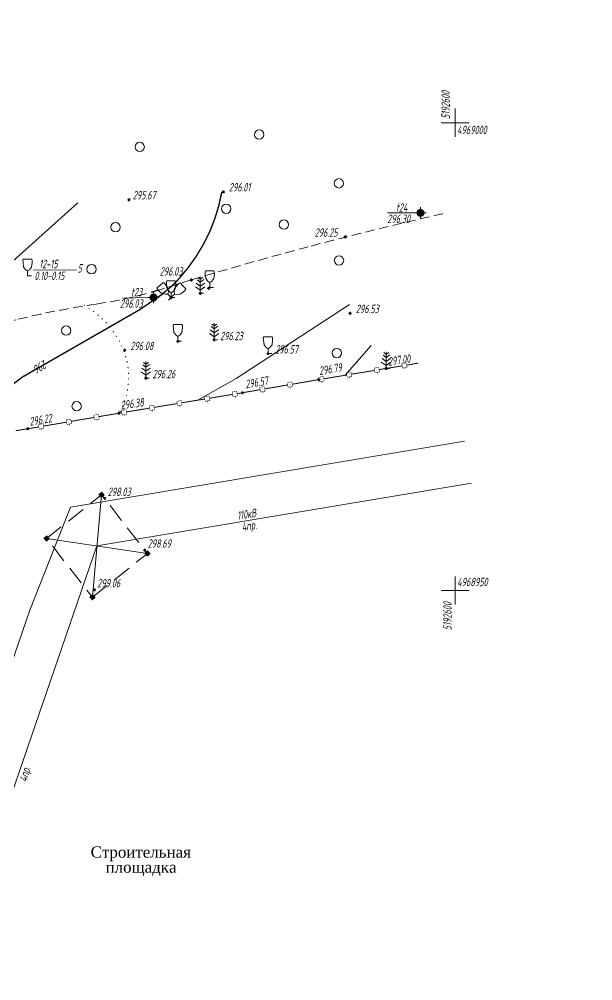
# Model space of a CAD drawing. Header units: metres. Extents: x -857 to 4713, y -766 to 4803.
# Drawn here: x 2141.9 to 2203.3, y 1303.7 to 1406.5 of the extents above; entities that cross this region are included whole.
import ezdxf

# ---------------------------------------------------------------- set-up
doc = ezdxf.new("R2010")
doc.units = ezdxf.units.M
for name, pattern in [('23', [3, 2, -1]), ('71100000a', [1, 0, -1]), ('DASHEDX2', [1.5, 1, -0.5])]:
    doc.linetypes.add(name, pattern=pattern)
for name, color, linetype, lineweight, transparency in [('31252100', 7, 'Continuous', 18, 0.65), ('71100000', 7, 'Continuous', 18, 0.65), ('71133200', 7, 'Continuous', 18, 0.65), ('71133600', 7, 'Continuous', 18, 0.65), ('82212100', 7, 'Continuous', 18, 0.65), ('CONTOURS-LABEL', 7, 'Continuous', 18, 0.65), ('ELE_SKLAD', 7, 'Continuous', 18, 0.65), ('GEO_POINTS', 7, 'Continuous', 18, 0.65), ('Grid', 7, 'Continuous', 18, 0.65), ('Otm', 7, 'Continuous', 18, 0.65), ('R_Поверхность4_CNT-MAJ', 7, 'Continuous', 18, 0.65), ('R_Поверхность4_CNT-MIN', 7, 'Continuous', 18, 0.65), ('Sit', 7, 'Continuous', 18, 0.65), ('Text', 7, 'Continuous', 18, 0.65), ('Text_com', 7, 'Continuous', 18, 0.65), ('Us_znak', 7, 'Continuous', 18, 0.65), ('Us_znak_fon', 7, 'Continuous', 18, 0.65), ('Рамка и сетка', 7, 'Continuous', 18, 0.65)]:
    doc.layers.add(name, color=color, linetype=linetype, lineweight=lineweight, transparency=transparency)
doc.styles.add('eskd', font='ESKD1.shx', dxfattribs={"width": 1.2, "oblique": 15})
doc.styles.get("Standard").update_dxf_attribs({"font": 'GOST_0.TTF', "oblique": 15})
doc.styles.add('style1', font='times.ttf', dxfattribs={"height": 1})

# ---------------------------------------------------------------- blocks, each defined once
blk = doc.blocks.new('71133200')
for p, q in [((-0.924145, 3.560442), (-1.024145, 3.360442)), ((-1.024145, 3.360442), (-0.977382, 2.864397)), ((-0.977382, 2.864397), (-0.861899, 1.88241)), ((-0.024145, 3.560442), (-0.924145, 3.560442)), ((-0.024145, 3.560442), (0.875855, 3.560442)), ((0.861899, 1.88241), (0.975974, 2.864397)), ((0.875855, 3.560442), (0.958164, 3.395824)), ((0.975974, 2.864397), (0.958164, 3.395824)), ((-0.861899, 1.88241), (-0.374616, 1.28565)), ((-0.374616, 1.28565), (0, 1.039723)), ((0, 1.039723), (0.401375, 1.321765)), ((0, 0), (0, 1.039723)), ((0.8, 0), (0, 0)), ((0.401375, 1.321765), (0.861899, 1.88241))]:
    blk.add_line(p, q)
at = {"style": 'eskd', "oblique": 14.99997778}
blk.add_attdef('Z', (1.873004, -0.239356), '', height=2, dxfattribs=at)
blk = doc.blocks.new('71133600')
for p, q in [((-0.86, 2.16), (0, 1.51)), ((-0.52, 3.39), (0, 3.02)), ((0, 3.02), (0.55, 3.39)), ((0, 1.51), (0.96, 2.16))]:
    blk.add_line(p, q)
for points in [[(-0.64, 2.84), (0, 2.37), (0, 2.37), (0.78, 2.93)], [(0.71, 0), (0, 0), (0, 3.55)], [(-1.05, 1.38), (0, 0.67), (1, 1.38)]]:
    blk.add_lwpolyline(points)
at = {"style": 'eskd', "oblique": 15}
blk.add_attdef('Z', (2.03, -0.19), '', height=2, dxfattribs=at)
blk = doc.blocks.new('31252100a')
blk.add_circle((0, 0), 1)
blk = doc.blocks.new('GRID')
at = {"layer": 'Grid', "color": 104}
blk.add_line((-1.5, 0), (1.5, 0), dxfattribs=at)
for points in [[(0, 0), (0, 1.5)], [(0, 0), (0, -1.5)]]:
    blk.add_lwpolyline(points, dxfattribs=at)
blk = doc.blocks.new('POINT')
at = {"layer": 'Us_znak', "linetype": 'Continuous', "lineweight": -2}
h = blk.add_hatch(color=0, dxfattribs=at)
edge = h.paths.add_edge_path()
edge.add_arc((0, 0), 0.05, 0, 360)
at = {"layer": 'Us_znak_fon', "linetype": 'Continuous', "true_color": 0xffffff}
blk.add_hatch(color=7, dxfattribs=at).paths.add_polyline_path([(-0.42, 0.05, -0.346708), (-0.05, 0.42), (-0.05, 0.62), (0.05, 0.62), (0.05, 0.42, -0.346708), (0.42, 0.05), (0.62, 0.05), (0.62, -0.05), (0.42, -0.05, -0.346708), (0.05, -0.42), (0.05, -0.62), (-0.05, -0.62), (-0.05, -0.42, -0.346708), (-0.42, -0.05), (-0.62, -0.05), (-0.62, 0.05)])
at = {"layer": 'Us_znak', "color": 0, "linetype": 'Continuous', "lineweight": -2}
for p, q in [((-0.62, 0), (-0.38, 0)), ((0, 0.38), (0, 0.62)), ((0.38, 0), (0.62, 0)), ((0, -0.62), (0, -0.38))]:
    blk.add_line(p, q, dxfattribs=at)
for radius in [0.375, 0.05]:
    blk.add_circle((0, 0), radius, dxfattribs=at)
blk = doc.blocks.new('*U92')
at = {"layer": '82212100', "linetype": 'Continuous', "ltscale": 0.5}
for points in [[(5192594.6, 4968974.06, 1), (5192594.55, 4968974.05, 1)], [(5192588.68, 4968973.08, 1), (5192588.63, 4968973.07, 1)], [(5192591.64, 4968973.57, 1), (5192591.59, 4968973.56, 1)], [(5192582.36, 4968972.02, 1), (5192582.31, 4968972.01, 1)], [(5192585.72, 4968972.59, 1), (5192585.67, 4968972.58, 1)], [(5192576.45, 4968971, 1), (5192576.4, 4968971, 1)], [(5192579.41, 4968971.51, 1), (5192579.36, 4968971.5, 1)], [(5192570.53, 4968970.02, 1), (5192570.48, 4968970.01, 1)], [(5192573.49, 4968970.51, 1), (5192573.44, 4968970.51, 1)], [(5192564.61, 4968969.04, 1), (5192564.56, 4968969.03, 1)], [(5192567.57, 4968969.53, 1), (5192567.52, 4968969.52, 1)], [(5192558.7, 4968968.04, 1), (5192558.65, 4968968.03, 1)], [(5192561.65, 4968968.54, 1), (5192561.6, 4968968.53, 1)], [(5192555.74, 4968967.54, 1), (5192555.69, 4968967.53, 1)]]:
    blk.add_hatch(color=256, dxfattribs=at).paths.add_polyline_path(points, flags=0)
at = {"layer": '82212100', "linetype": 'Continuous', "ltscale": 0.5, "const_width": 0.05}
for points in [[(5192591.33, 4968973.77), (5192591.82, 4968973.85)], [(5192591.41, 4968973.28), (5192591.33, 4968973.77)], [(5192591.82, 4968973.85), (5192591.9, 4968973.36)], [(5192594.29, 4968974.26), (5192594.78, 4968974.34)], [(5192594.37, 4968973.77), (5192594.29, 4968974.26)], [(5192594.86, 4968973.85), (5192594.37, 4968973.77)], [(5192594.61, 4968973.81), (5192594.64, 4968973.66)], [(5192594.78, 4968974.34), (5192594.86, 4968973.85)], [(5192585.41, 4968972.79), (5192585.9, 4968972.87)], [(5192585.49, 4968972.3), (5192585.41, 4968972.79)], [(5192585.9, 4968972.87), (5192585.98, 4968972.38)], [(5192588.37, 4968973.28), (5192588.86, 4968973.36)], [(5192588.45, 4968972.79), (5192588.37, 4968973.28)], [(5192588.94, 4968972.87), (5192588.45, 4968972.79)], [(5192588.7, 4968972.83), (5192588.72, 4968972.68)], [(5192588.86, 4968973.36), (5192588.94, 4968972.87)], [(5192591.9, 4968973.36), (5192591.41, 4968973.28)], [(5192591.65, 4968973.32), (5192591.68, 4968973.17)], [(5192579.09, 4968971.71), (5192579.59, 4968971.79)], [(5192579.59, 4968971.79), (5192579.67, 4968971.3)], [(5192582.05, 4968972.22), (5192582.54, 4968972.3)], [(5192582.13, 4968971.72), (5192582.05, 4968972.22)], [(5192582.63, 4968971.81), (5192582.13, 4968971.72)], [(5192582.38, 4968971.76), (5192582.41, 4968971.62)], [(5192582.54, 4968972.3), (5192582.63, 4968971.81)], [(5192585.98, 4968972.38), (5192585.49, 4968972.3)], [(5192585.74, 4968972.34), (5192585.76, 4968972.19)], [(5192573.18, 4968970.72), (5192573.67, 4968970.8)], [(5192573.26, 4968970.22), (5192573.18, 4968970.72)], [(5192573.67, 4968970.8), (5192573.75, 4968970.3)], [(5192576.14, 4968971.21), (5192576.63, 4968971.29)], [(5192576.22, 4968970.71), (5192576.14, 4968971.21)], [(5192576.71, 4968970.79), (5192576.22, 4968970.71)], [(5192576.47, 4968970.75), (5192576.49, 4968970.61)], [(5192576.63, 4968971.29), (5192576.71, 4968970.79)], [(5192579.18, 4968971.21), (5192579.09, 4968971.71)], [(5192579.67, 4968971.3), (5192579.18, 4968971.21)], [(5192579.42, 4968971.26), (5192579.45, 4968971.11)], [(5192567.26, 4968969.73), (5192567.75, 4968969.82)], [(5192567.34, 4968969.24), (5192567.26, 4968969.73)], [(5192567.75, 4968969.82), (5192567.83, 4968969.32)], [(5192570.22, 4968970.22), (5192570.71, 4968970.31)], [(5192570.3, 4968969.73), (5192570.22, 4968970.22)], [(5192570.79, 4968969.81), (5192570.3, 4968969.73)], [(5192570.55, 4968969.77), (5192570.57, 4968969.62)], [(5192570.71, 4968970.31), (5192570.79, 4968969.81)], [(5192573.75, 4968970.3), (5192573.26, 4968970.22)], [(5192573.51, 4968970.26), (5192573.53, 4968970.11)], [(5192561.34, 4968968.74), (5192561.83, 4968968.83)], [(5192561.42, 4968968.25), (5192561.34, 4968968.74)], [(5192561.83, 4968968.83), (5192561.92, 4968968.33)], [(5192564.3, 4968969.24), (5192564.79, 4968969.33)], [(5192564.38, 4968968.75), (5192564.3, 4968969.24)], [(5192564.87, 4968968.83), (5192564.38, 4968968.75)], [(5192564.63, 4968968.79), (5192564.65, 4968968.64)], [(5192564.79, 4968969.33), (5192564.87, 4968968.83)], [(5192567.83, 4968969.32), (5192567.34, 4968969.24)], [(5192567.59, 4968969.28), (5192567.61, 4968969.13)], [(5192555.42, 4968967.74), (5192555.92, 4968967.82)], [(5192555.51, 4968967.24), (5192555.42, 4968967.74)], [(5192555.92, 4968967.82), (5192556, 4968967.33)], [(5192558.38, 4968968.24), (5192558.88, 4968968.32)], [(5192558.47, 4968967.75), (5192558.38, 4968968.24)], [(5192558.96, 4968967.83), (5192558.47, 4968967.75)], [(5192558.71, 4968967.79), (5192558.74, 4968967.64)], [(5192558.88, 4968968.32), (5192558.96, 4968967.83)], [(5192561.92, 4968968.33), (5192561.42, 4968968.25)], [(5192561.67, 4968968.29), (5192561.7, 4968968.14)], [(5192556, 4968967.33), (5192555.51, 4968967.24)], [(5192555.76, 4968967.29), (5192555.78, 4968967.14)]]:
    blk.add_lwpolyline(points, dxfattribs=at)
at = {"layer": '82212100', "linetype": 'Continuous', "ltscale": 0.5}
for points in [[(5192591.86, 4968973.61, 0.1, 0.1, 0), (5192594.33, 4968974.01, 0.1, 0.1, 0)], [(5192585.94, 4968972.63, 0.1, 0.1, 0), (5192588.41, 4968973.03, 0.1, 0.1, 0)], [(5192588.9, 4968973.12, 0.1, 0.1, 0), (5192591.37, 4968973.52, 0.1, 0.1, 0)], [(5192579.63, 4968971.55, 0.1, 0.1, 0), (5192582.09, 4968971.97, 0.1, 0.1, 0)], [(5192582.59, 4968972.05, 0.1, 0.1, 0), (5192585.4, 4968972.54, 0.1, 0.1, 0), (5192585.45, 4968972.55, 0, 0, 0)], [(5192573.71, 4968970.55, 0.1, 0.1, 0), (5192576.18, 4968970.96, 0.1, 0.1, 0)], [(5192576.67, 4968971.04, 0.1, 0.1, 0), (5192577.25, 4968971.14, 0.1, 0.1, 0), (5192579.14, 4968971.46, 0, 0, 0)], [(5192567.79, 4968969.57, 0.1, 0.1, 0), (5192570.26, 4968969.98, 0.1, 0.1, 0)], [(5192570.75, 4968970.06, 0.1, 0.1, 0), (5192573.22, 4968970.47, 0.1, 0.1, 0)], [(5192561.87, 4968968.58, 0.1, 0.1, 0), (5192564.05, 4968968.95, 0.1, 0.1, 0), (5192564.34, 4968969, 0, 0, 0)], [(5192564.83, 4968969.08, 0.1, 0.1, 0), (5192567.3, 4968969.49, 0.1, 0.1, 0)], [(5192555.96, 4968967.57, 0.1, 0.1, 0), (5192558.42, 4968967.99, 0.1, 0.1, 0)], [(5192558.92, 4968968.08, 0.1, 0.1, 0), (5192561.38, 4968968.5, 0.1, 0.1, 0)], [(5192553, 4968967.08, 0.1, 0.1, 0), (5192554.28, 4968967.29, 0.1, 0.1, 0), (5192555.47, 4968967.49, 0, 0, 0)]]:
    blk.add_lwpolyline(points, format="xyseb", dxfattribs=at)
at = {"layer": '82212100', "ltscale": 0.5}
blk.add_lwpolyline([(5192594.82, 4968974.09, 0.1, 0.1, 0), (5192596.06, 4968974.3, 0.1, 0.1, 0)], format="xyseb", dxfattribs=at)

msp = doc.modelspace()

# ---------------------------------------------------------------- hatches: boundary and pattern name
at = {"linetype": '23'}
for points in [[(2150.695, 1355.307), (2151.084, 1355.62), (2150.77, 1356.01), (2150.381, 1355.696)], [(2144.819, 1350.631), (2145.208, 1350.945), (2144.894, 1351.334), (2144.505, 1351.02)], [(2155.596, 1349.028), (2155.985, 1349.342), (2155.671, 1349.731), (2155.282, 1349.417)], [(2149.719, 1344.352), (2150.109, 1344.666), (2149.795, 1345.055), (2149.406, 1344.742)]]:
    msp.add_hatch(color=256, dxfattribs=at).paths.add_polyline_path(points)

# ---------------------------------------------------------------- linework, layer by layer
msp.add_circle((1927.819, 2018.595), 2784.802)
at = {"layer": '71100000', "linetype": '71100000a', "ltscale": 0.5, "flags": 128}
msp.add_lwpolyline([(2148.863, 1375.922, -0.1654585), (2153.072, 1371.141, -0.2270626), (2152.607, 1364.371, -3.0290454)], format="xyb", dxfattribs=at)
at = {"layer": 'GEO_POINTS', "lineweight": 60}
for centre in [(2163.777, 1388.032, 296.006), (2153.665, 1387.176, 295.672), (2184.843, 1385.777, 296.301), (2176.813, 1383.227, 296.247), (2160.331, 1378.609, 296.031), (2161.29, 1377.189, 296.141), (2162.191, 1377.723, 296.269), (2156.291, 1376.739, 296.028), (2158.175, 1376.725, 296.151), (2177.318, 1375.049, 296.532), (2158.899, 1372.058, 296.151), (2162.79, 1372.208, 296.232), (2153.22, 1371.116, 296.082), (2168.545, 1370.742, 296.571), (2181.172, 1369.152, 297.002), (2155.465, 1368.11, 296.257), (2173.958, 1367.959, 296.786), (2165.807, 1366.559, 296.568), (2152.607, 1364.371, 296.382), (2142.842, 1362.711, 296.224), (2151.09, 1355.264, 298.03), (2155.359, 1349.732, 298.693), (2149.973, 1345.492, 299.06)]:
    msp.add_circle(centre, 0.06, dxfattribs=at)
at = {"layer": 'R_Поверхность4_CNT-MAJ', "color": 32, "const_width": 0.15, "elevation": 296, "flags": 128}
msp.add_lwpolyline([(2163.592, 1388.017), (2163.274, 1386.557), (2162.844, 1385.143), (2162.302, 1383.773), (2161.647, 1382.448), (2160.881, 1381.169), (2160.002, 1379.934), (2159.011, 1378.744), (2158.132, 1377.862), (2157.137, 1377.027), (2154.868, 1375.469), (2142.248, 1368.225), (2139.205, 1365.891), (2127.131, 1360.147)], dxfattribs=at)
at = {"layer": 'R_Поверхность4_CNT-MIN', "color": 32, "flags": 128}
for points, elevation in [([(2148.211, 1386.837), (2139.464, 1379.056), (2137.986, 1377.279), (2137.344, 1376.677), (2136.69, 1376.215), (2132.218, 1373.786), (2131.648, 1373.369), (2131.375, 1373.007), (2132.279, 1371.941), (2132.279, 1371.941)], 295.5), ([(2177.26, 1375.978), (2165.117, 1368.078), (2161.048, 1365.77)], 296.5), ([(2179.569, 1371.605), (2176.778, 1368.426)], 297)]:
    msp.add_lwpolyline(points, dxfattribs=dict(at, elevation=elevation))
at = {"layer": 'Sit', "linetype": 'DASHEDX2'}
msp.add_lwpolyline([(2187.242, 1385.692, 0.0082627), (2172.825, 1382.151, 0.0094457), (2160.331, 1378.609, 0.0009215), (2156.725, 1377.505, -0.0049627), (2156.054, 1377.306, -0.0331468), (2150.173, 1376.035, 0.0227917), (2141.587, 1374.366, 0.0104195), (2136.152, 1372.93, -0.0146728), (2132.284, 1371.942, -0.0108795), (2130.407, 1371.564, 0.0031207), (2123.842, 1370.347, 0.0143157), (2119.383, 1369.358, 0.0087573), (2112.176, 1367.408)], format="xyb", dxfattribs=at)
at = {"layer": 'Sit', "flags": 128}
for points, elevation in [([(2184.218, 1385.777), (2181.318, 1385.777)], 296.301), ([(2155.666, 1376.739), (2152.957, 1376.672)], 295.353), ([(2147.42, 1354.342), (2189.55, 1361.393)], 299.37), ([(2150.245, 1350.181), (2190.304, 1356.886)], 299.37), ([(2150.733, 1355.658), (2149.757, 1344.704)], 299.37), ([(2143.051, 1343.309), (2147.42, 1354.342)], 295.573), ([(2144.856, 1350.982), (2155.634, 1349.38)], 299.37), ([(2102.48, 1211.349), (2150.245, 1350.181)], 300.07), ([(2143.051, 1343.309), (2098.96, 1215.156)], 295.573)]:
    msp.add_lwpolyline(points, dxfattribs=dict(at, elevation=elevation))
msp.add_lwpolyline([(2143.456, 1379.682), (2148.063, 1379.666)], dxfattribs=at)
at = {"layer": 'Sit', "linetype": 'DASHEDX2', "ltscale": 2, "elevation": 299.37, "flags": 128}
msp.add_lwpolyline([(2149.757, 1344.704), (2155.634, 1349.38), (2150.733, 1355.658), (2144.856, 1350.982)], close=True, dxfattribs=at)

# ---------------------------------------------------------------- block references
at = {"layer": '31252100', "color": 7, "xscale": 0.5, "yscale": 0.5, "zscale": 0.5}
for p in [(2167.593, 1394.151), (2154.81, 1392.829), (2176.116, 1388.938), (2164.067, 1386.221), (2152.239, 1384.239), (2170.238, 1384.532), (2176.131, 1380.696), (2149.667, 1379.76), (2146.947, 1373.197), (2175.896, 1370.796), (2148.07, 1365.12)]:
    msp.add_blockref('31252100a', p, dxfattribs=at)
at = {"layer": '71133200', "color": 7, "xscale": 0.5, "yscale": 0.5, "zscale": 0.5}
for p in [(2142.823, 1379.051), (2162.313, 1377.81, 296.269), (2158.175, 1376.725, 296.151), (2158.899, 1372.058, 296.151), (2168.545, 1370.742, 296.571)]:
    msp.add_blockref('71133200', p, dxfattribs=at)
at = {"layer": '71133200', "color": 7, "xscale": -0.4999999999999999, "zscale": 0.5}
for yscale, rotation in [(0.5, 42.36045920418361), (0.4999999999999999, 315.0186919504147)]:
    msp.add_blockref('71133200', (2158.175, 1376.725, 296.151), dxfattribs=dict(at, yscale=yscale, rotation=rotation))
at = {"layer": '71133600', "color": 7, "xscale": 0.5, "yscale": 0.5, "zscale": 0.5}
for p in [(2161.29, 1377.189, 296.473), (2162.79, 1372.208, 296.564), (2181.172, 1369.152, 297.333), (2155.465, 1368.11, 296.588)]:
    msp.add_blockref('71133600', p, dxfattribs=at)
at = {"layer": '82212100', "color": 7}
msp.add_blockref('*U92', (-5190411.441, -4967604.578), dxfattribs=at)
at = {"layer": 'Grid', "color": 7, "linetype": 'Continuous'}
for p in [(2188.559, 1395.422), (2188.559, 1345.422)]:
    msp.add_blockref('GRID', p, dxfattribs=at)
at = {"layer": 'Sit', "color": 7, "linetype": 'Continuous'}
for p in [(2184.843, 1385.777, 296.301), (2156.291, 1376.739, 296.028)]:
    msp.add_blockref('POINT', p, dxfattribs=at)

# ---------------------------------------------------------------- texts
at = {"layer": 'CONTOURS-LABEL', "color": 32, "oblique": 13, "width": 0.8}
msp.add_text('296', height=0.9, rotation=209.85509, dxfattribs=at).set_placement((2144.606, 1370.091, 296))
at = {"layer": 'ELE_SKLAD', "oblique": 13, "width": 0.8}
for s, p in [('t24', (2182.216, 1385.914, 295.221)), ('t23', (2153.874, 1376.864, 294.273))]:
    msp.add_text(s, height=0.9, dxfattribs=at).set_placement(p)
at = {"layer": 'Otm', "oblique": 13, "width": 0.8}
for s, p in [('296.01', (2164.345, 1388.066, 296.006)), ('295.67', (2154.062, 1387.222, 295.672)), ('296.30', (2181.295, 1384.702, 296.301)), ('296.25', (2173.524, 1383.227, 296.247)), ('12-15', (2144.063, 1379.869, 0.02)), ('5', (2148.167, 1379.403, 0.02)), ('0.10-0.15', (2143.548, 1378.602, 0.02)), ('296.03', (2156.95, 1379.075, 296.031)), ('296.03', (2152.696, 1375.645, 296.028)), ('296.53', (2177.928, 1375.067, 296.532)), ('296.23', (2163.407, 1372.174, 296.232)), ('296.08', (2153.807, 1371.11, 296.082)), ('296.57', (2169.301, 1370.746, 296.571)), ('296.26', (2156.175, 1368.106, 296.257)), ('298.03', (2151.39, 1355.524, 298.03)), ('298.69', (2155.659, 1349.992, 298.693)), ('299.06', (2150.273, 1345.752, 299.06))]:
    msp.add_text(s, height=0.9, dxfattribs=at).set_placement(p)
for s, rotation, p in [('297.00', 8.60932, (2181.432, 1369.427, 297.002)), ('296.79', 9.38507, (2174.06, 1368.44, 296.786)), ('296.57', 9.75046, (2166.182, 1367.012, 296.568)), ('296.38', 8.03931, (2152.842, 1364.763, 296.382)), ('296.22', 9.64416, (2143.094, 1363.018, 296.224))]:
    msp.add_text(s, height=0.9, rotation=rotation, dxfattribs=at).set_placement(p)
at = {"layer": 'Text', "color": 7, "style": 'style1'}
for s, p in [('Строительная', (2149.568, 1316.875, -285.654)), ('площадка', (2151.163, 1315.262, -285.654))]:
    msp.add_text(s, height=1.2, dxfattribs=at).set_placement(p)
at = {"layer": 'Text_com', "oblique": 13, "width": 0.8}
for s, rotation, p in [('110кВ', 9.14224, (2165.309, 1352.969, -0.7)), ('4пр.', 9.14224, (2165.788, 1351.764, -0.7)), ('4пр.', 74.63075, (2142.732, 1324.91))]:
    msp.add_text(s, height=0.9, rotation=rotation, dxfattribs=at).set_placement(p)
at = {"layer": 'Рамка и сетка', "oblique": 13, "width": 0.8}
for p in [(2187.989, 1395.804), (2188.177, 1341.166)]:
    msp.add_text('5192600', height=0.9, rotation=90, dxfattribs=at).set_placement(p)
for s, p in [('4969000', (2188.752, 1394.195)), ('4968950', (2188.776, 1345.88))]:
    msp.add_text(s, height=0.9, dxfattribs=at).set_placement(p)

doc.saveas('drawing.dxf')
